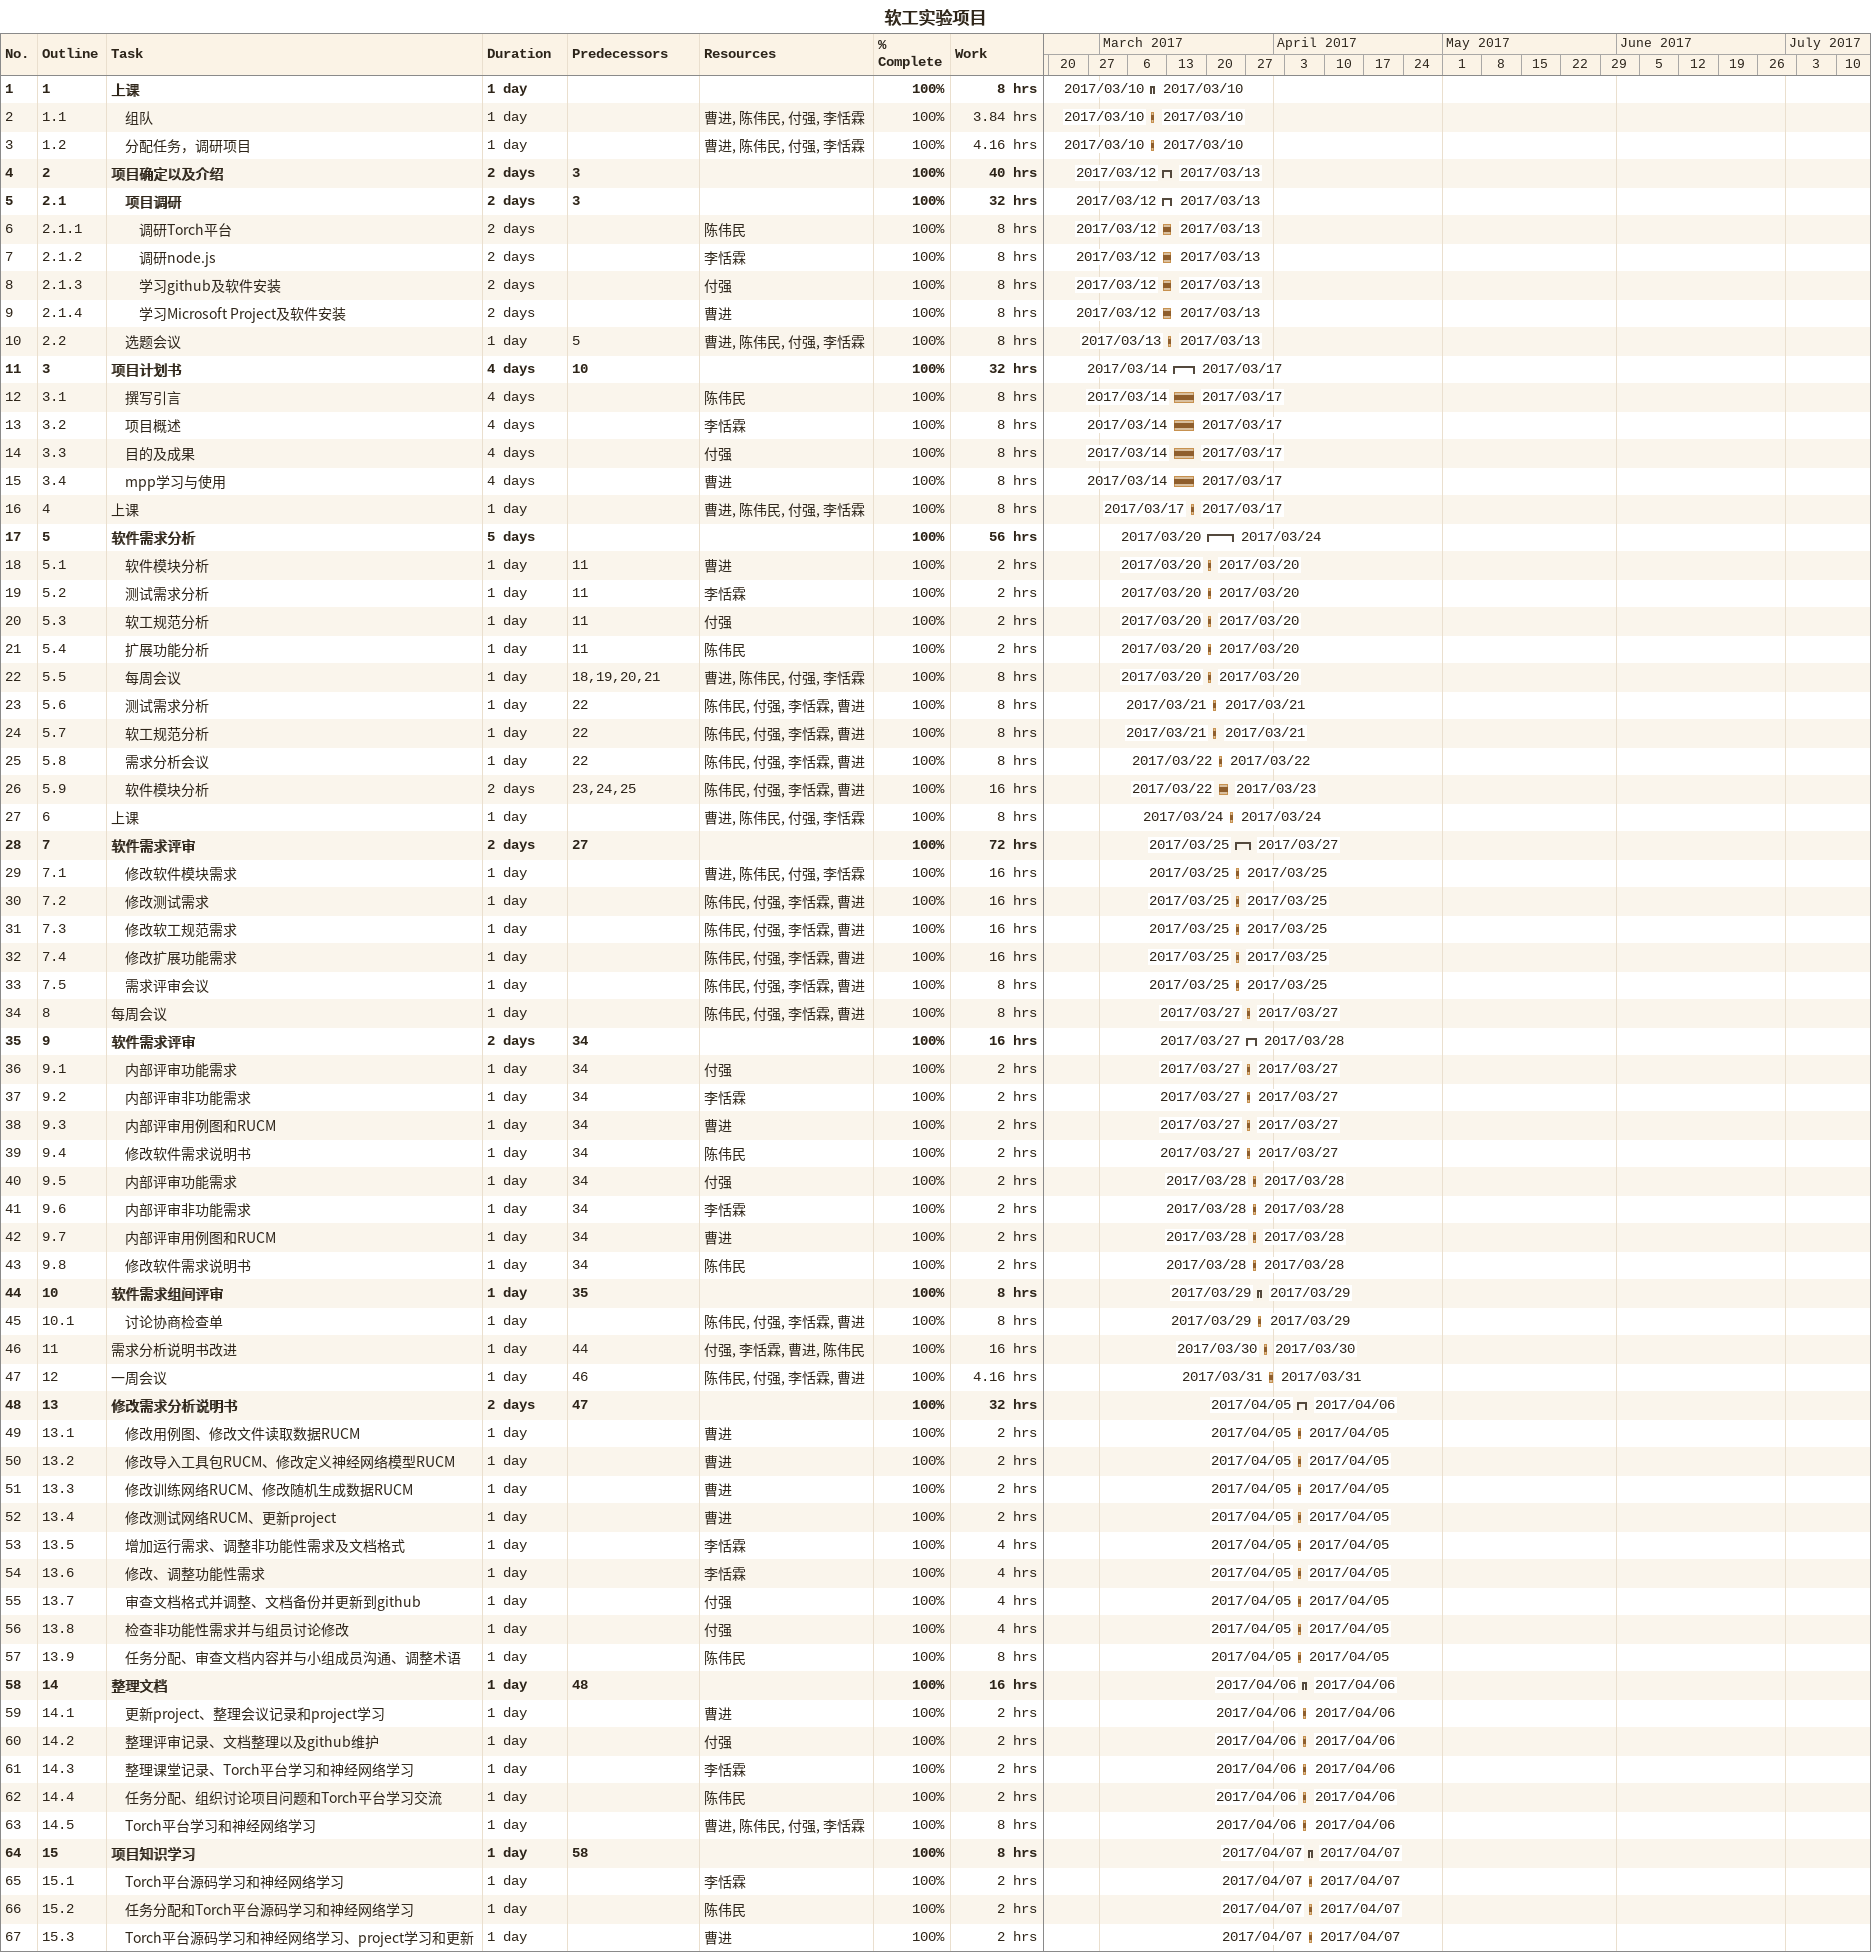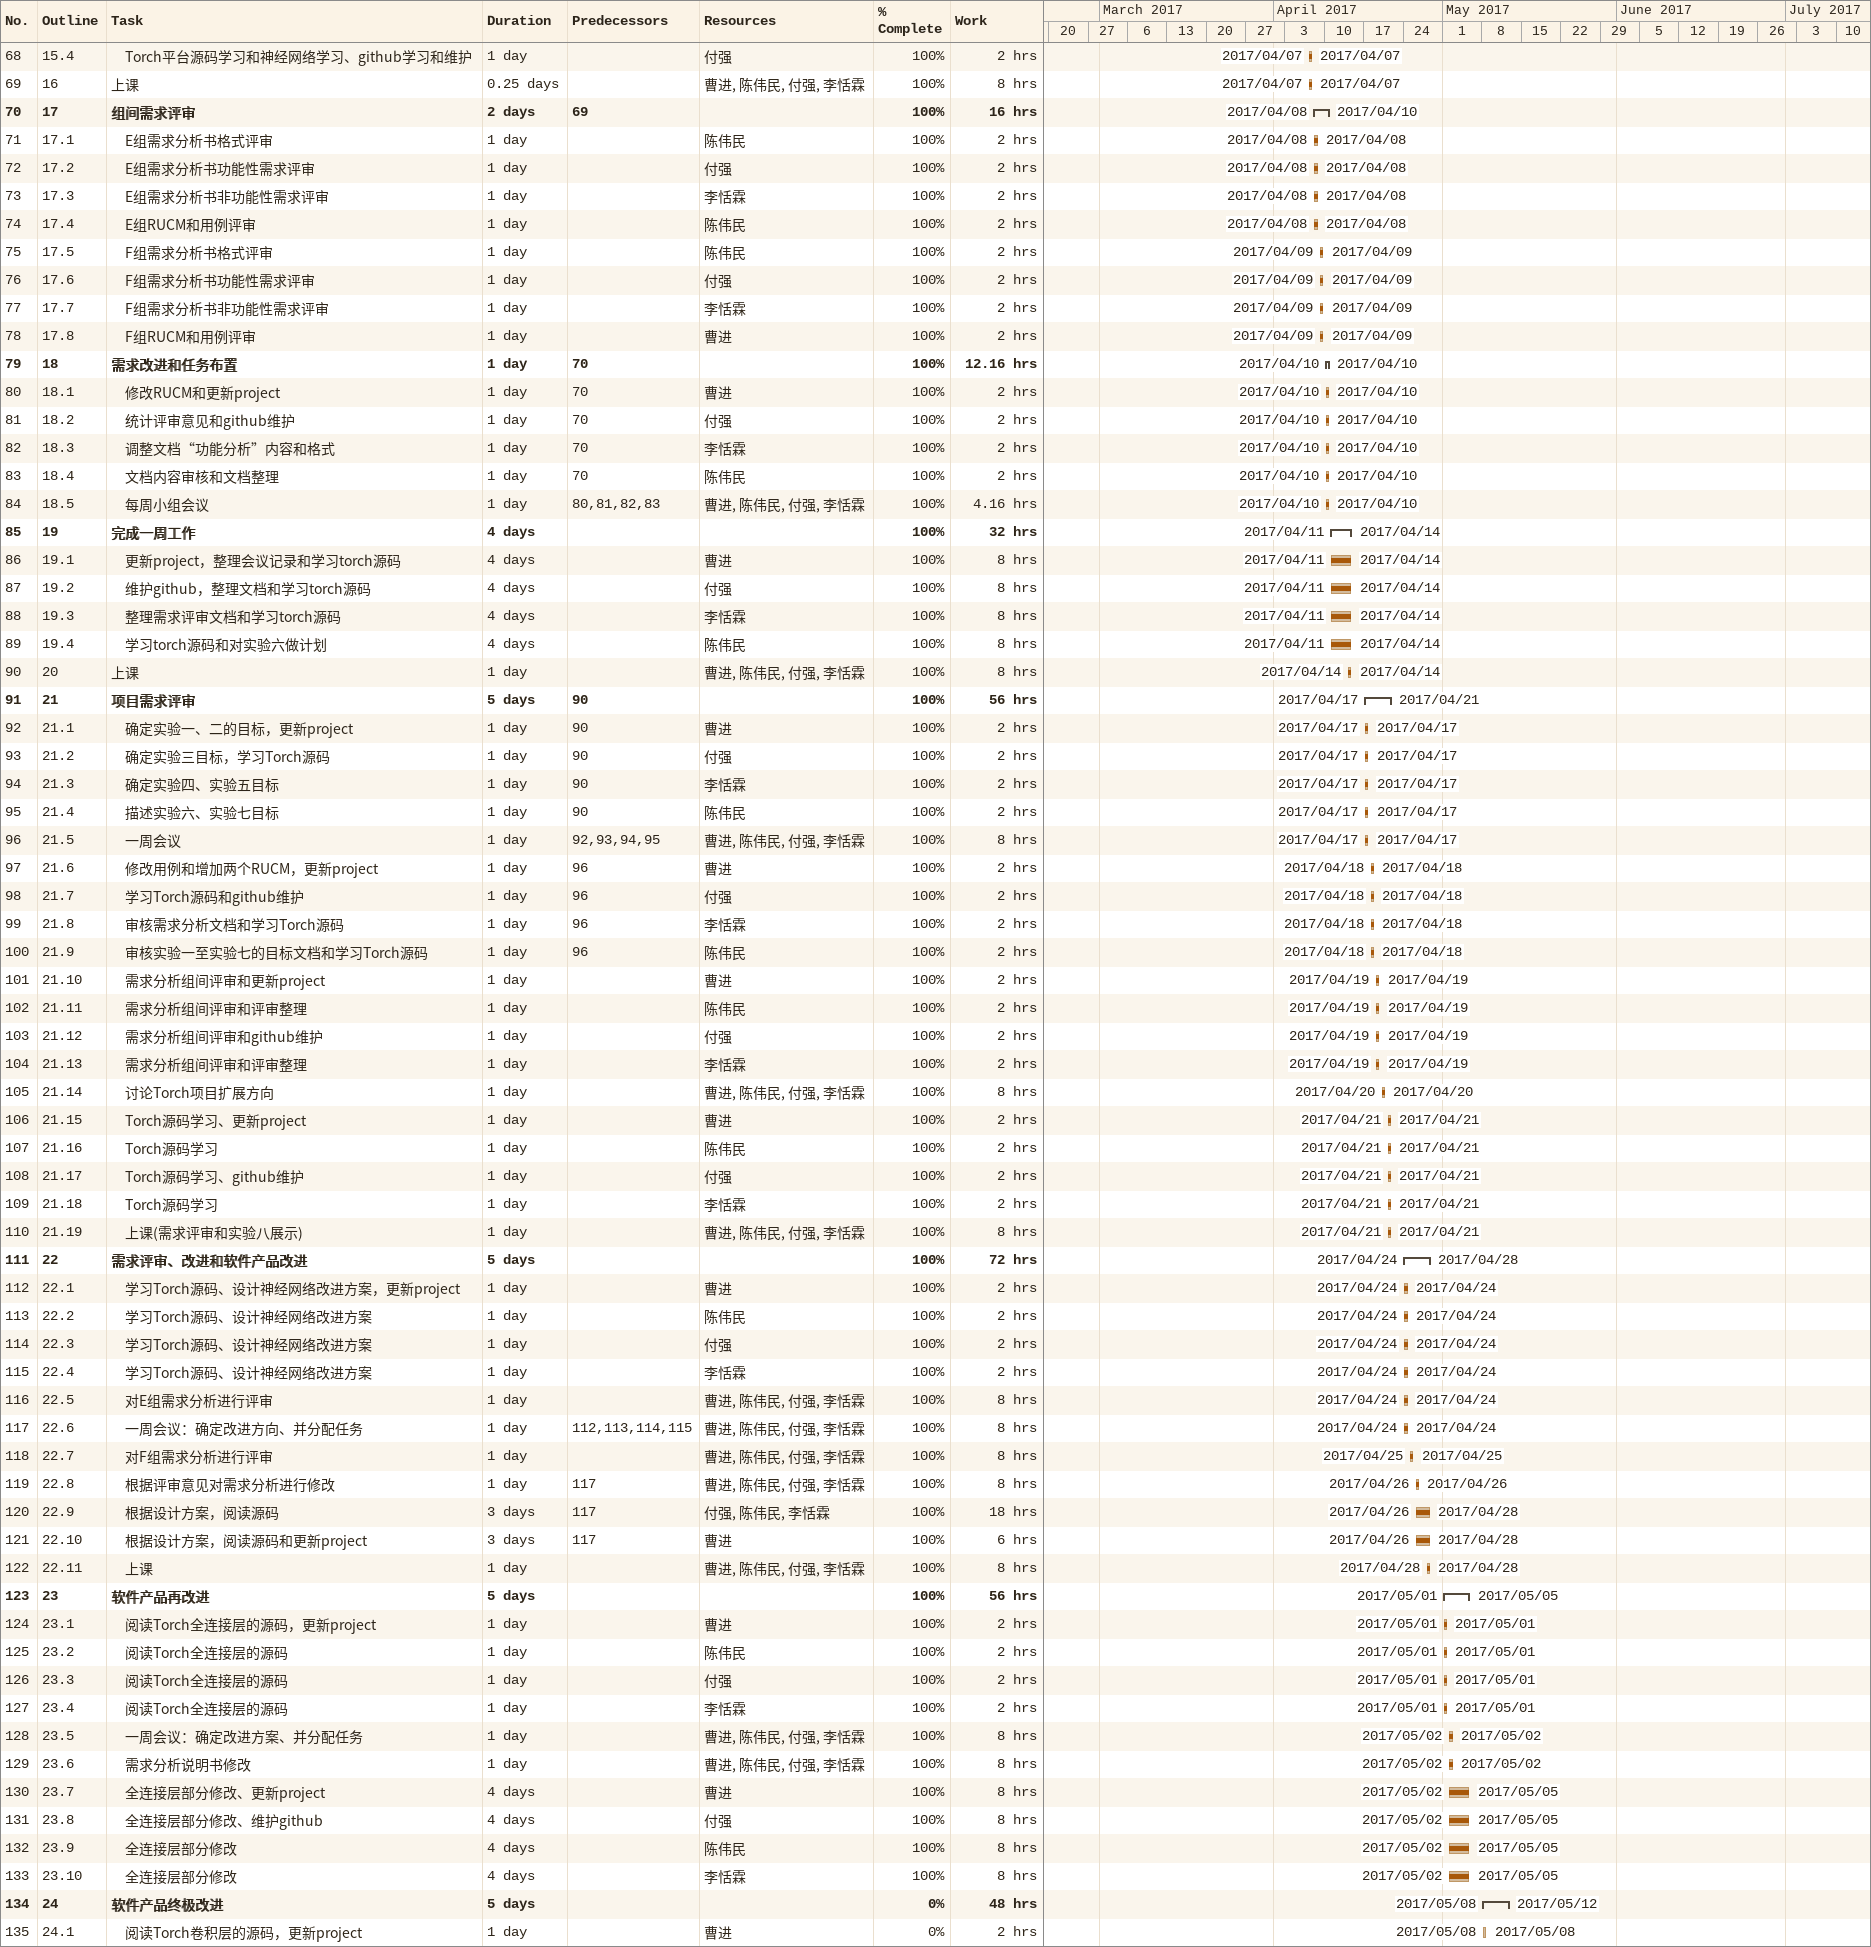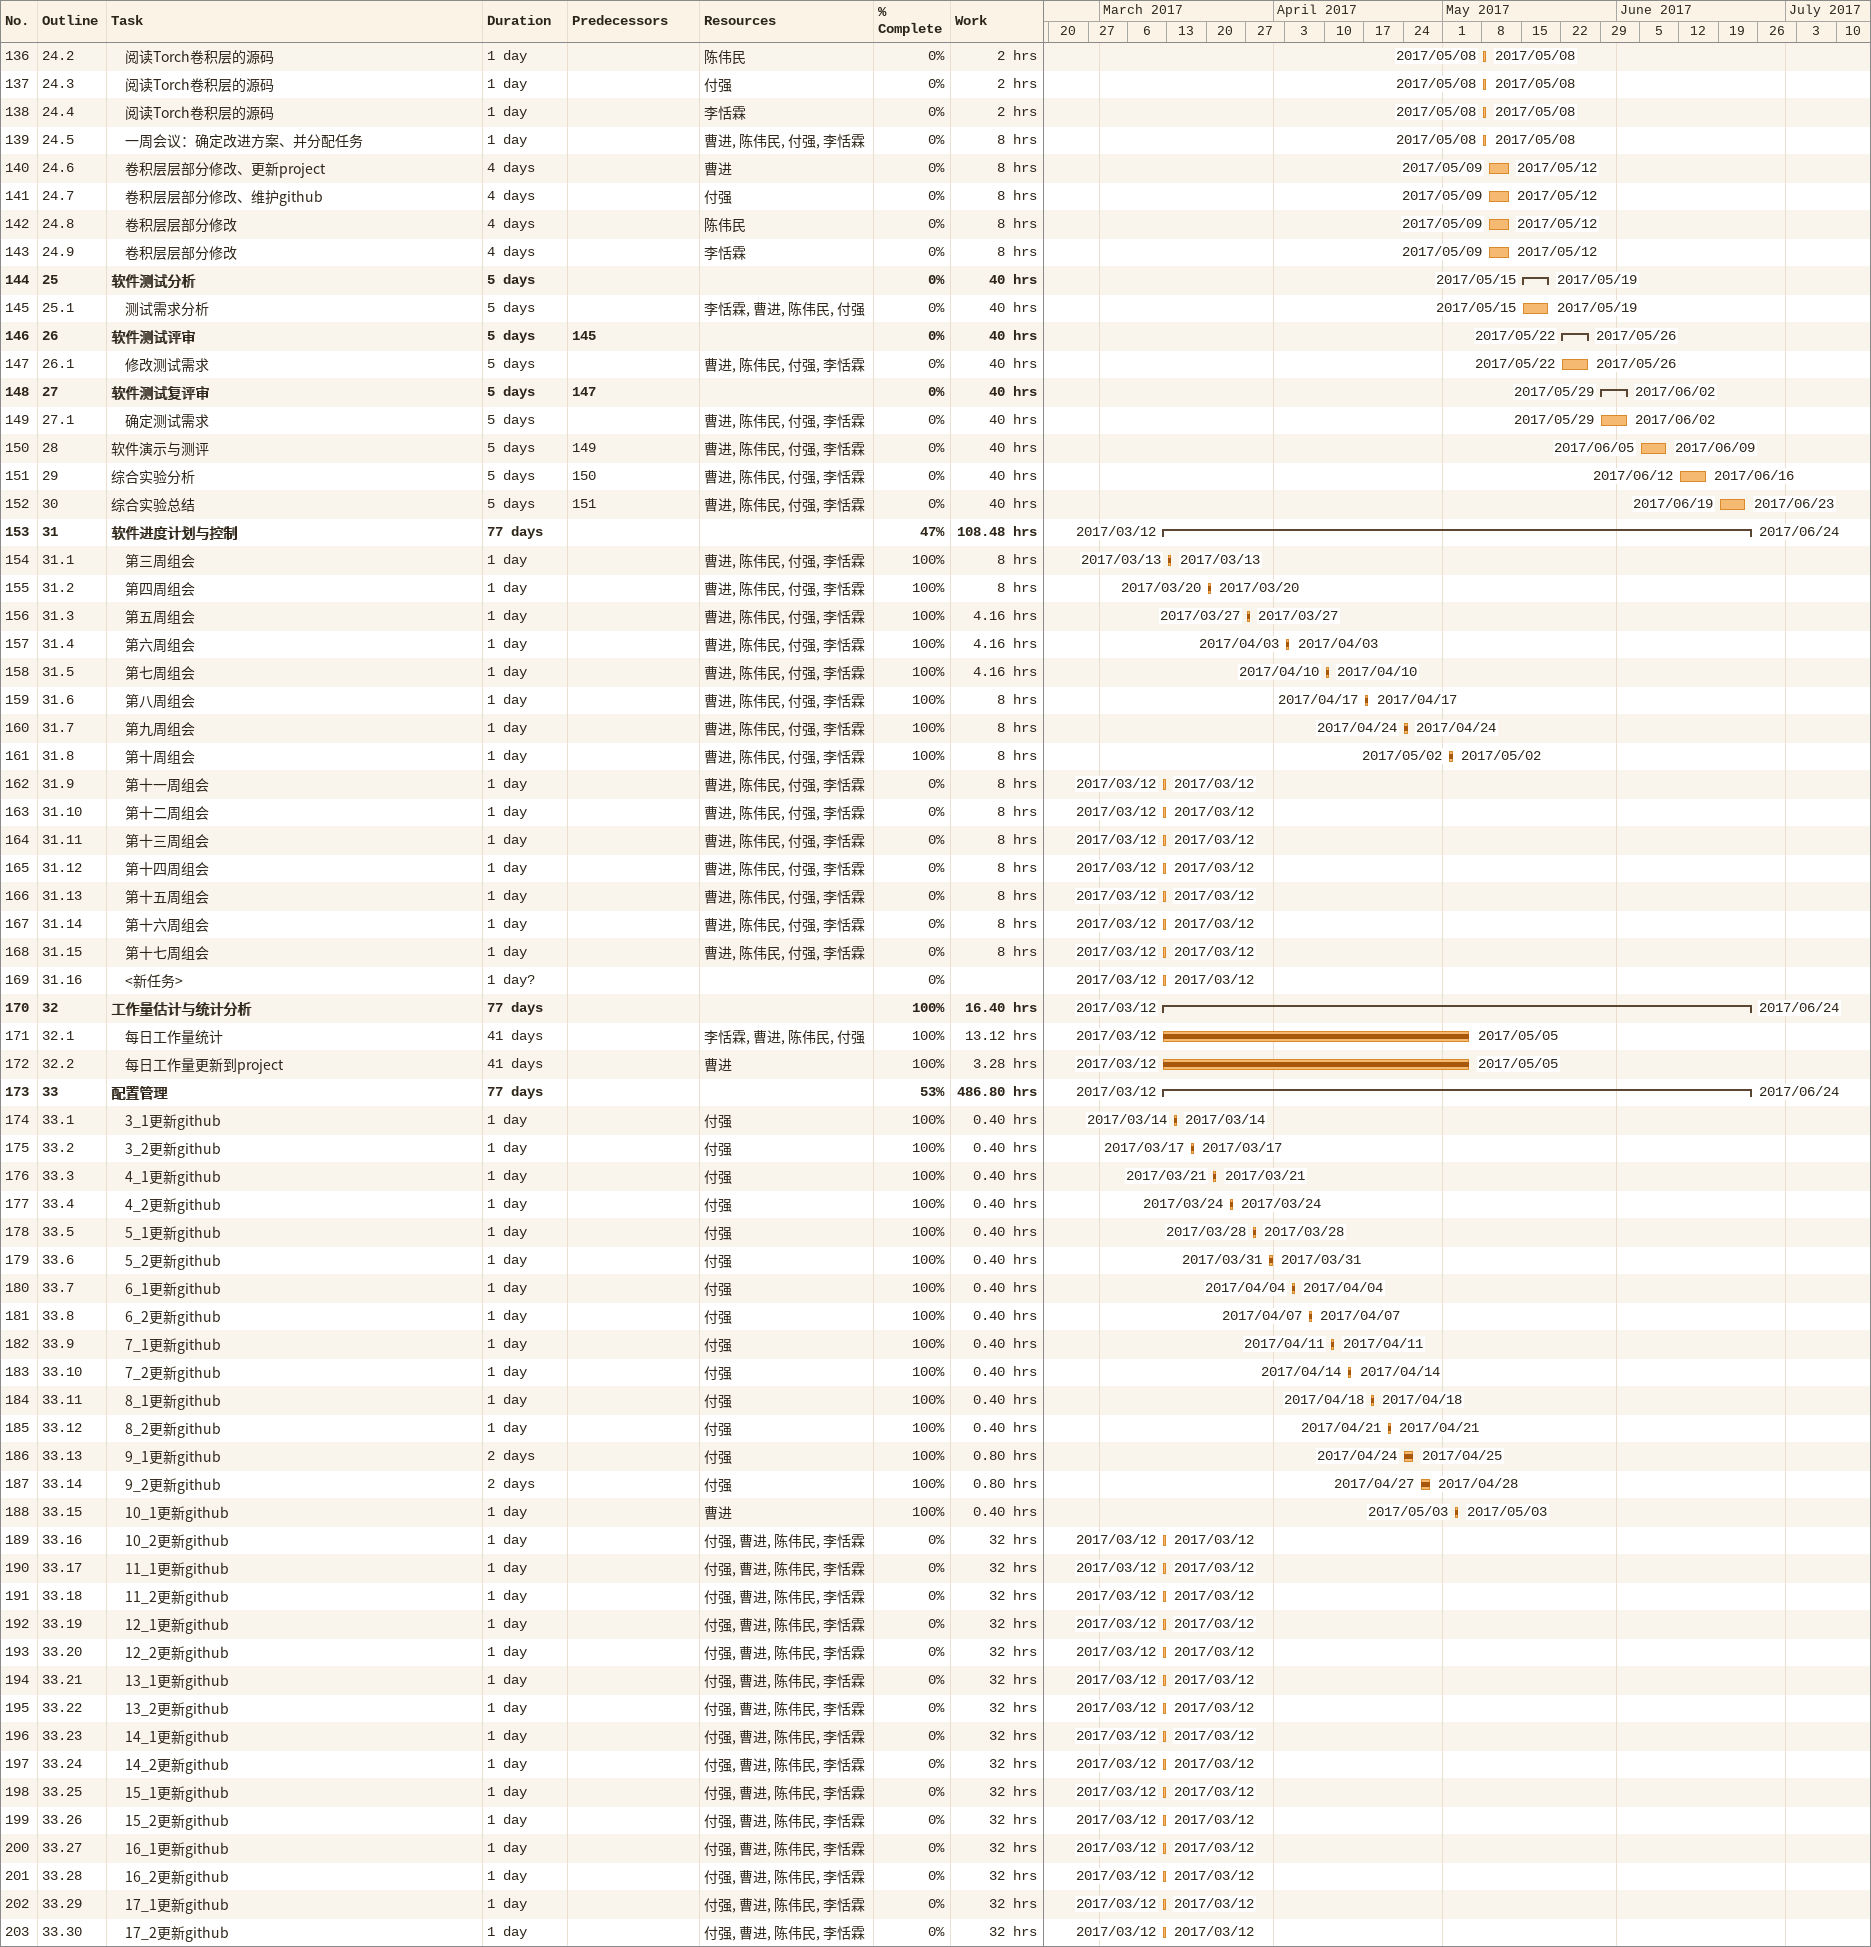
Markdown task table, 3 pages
软工实验项目

| ID | WBS | Task | Duration | Start | Finish | Predecessors | Resources | % complete | Work (h) |
|---|---|---|---|---|---|---|---|---|---|
| 1 | 1 | **上课** | 1d | 2017-03-10 | 2017-03-10 |  |  | 100 | 8 |
| 2 | 1.1 | 组队 | 1d | 2017-03-10 | 2017-03-10 |  | 曹进, 陈伟民, 付强, 李恬霖 | 100 | 3.84 |
| 3 | 1.2 | 分配任务，调研项目 | 1d | 2017-03-10 | 2017-03-10 |  | 曹进, 陈伟民, 付强, 李恬霖 | 100 | 4.16 |
| 4 | 2 | **项目确定以及介绍** | 2d | 2017-03-12 | 2017-03-13 | 3 |  | 100 | 40 |
| 5 | 2.1 | **项目调研** | 2d | 2017-03-12 | 2017-03-13 | 3 |  | 100 | 32 |
| 6 | 2.1.1 | 调研Torch平台 | 2d | 2017-03-12 | 2017-03-13 |  | 陈伟民 | 100 | 8 |
| 7 | 2.1.2 | 调研node.js | 2d | 2017-03-12 | 2017-03-13 |  | 李恬霖 | 100 | 8 |
| 8 | 2.1.3 | 学习github及软件安装 | 2d | 2017-03-12 | 2017-03-13 |  | 付强 | 100 | 8 |
| 9 | 2.1.4 | 学习Microsoft Project及软件安装 | 2d | 2017-03-12 | 2017-03-13 |  | 曹进 | 100 | 8 |
| 10 | 2.2 | 选题会议 | 1d | 2017-03-13 | 2017-03-13 | 5 | 曹进, 陈伟民, 付强, 李恬霖 | 100 | 8 |
| 11 | 3 | **项目计划书** | 4d | 2017-03-14 | 2017-03-17 | 10 |  | 100 | 32 |
| 12 | 3.1 | 撰写引言 | 4d | 2017-03-14 | 2017-03-17 |  | 陈伟民 | 100 | 8 |
| 13 | 3.2 | 项目概述 | 4d | 2017-03-14 | 2017-03-17 |  | 李恬霖 | 100 | 8 |
| 14 | 3.3 | 目的及成果 | 4d | 2017-03-14 | 2017-03-17 |  | 付强 | 100 | 8 |
| 15 | 3.4 | mpp学习与使用 | 4d | 2017-03-14 | 2017-03-17 |  | 曹进 | 100 | 8 |
| 16 | 4 | 上课 | 1d | 2017-03-17 | 2017-03-17 |  | 曹进, 陈伟民, 付强, 李恬霖 | 100 | 8 |
| 17 | 5 | **软件需求分析** | 5d | 2017-03-20 | 2017-03-24 |  |  | 100 | 56 |
| 18 | 5.1 | 软件模块分析 | 1d | 2017-03-20 | 2017-03-20 | 11 | 曹进 | 100 | 2 |
| 19 | 5.2 | 测试需求分析 | 1d | 2017-03-20 | 2017-03-20 | 11 | 李恬霖 | 100 | 2 |
| 20 | 5.3 | 软工规范分析 | 1d | 2017-03-20 | 2017-03-20 | 11 | 付强 | 100 | 2 |
| 21 | 5.4 | 扩展功能分析 | 1d | 2017-03-20 | 2017-03-20 | 11 | 陈伟民 | 100 | 2 |
| 22 | 5.5 | 每周会议 | 1d | 2017-03-20 | 2017-03-20 | 18, 19, 20, 21 | 曹进, 陈伟民, 付强, 李恬霖 | 100 | 8 |
| 23 | 5.6 | 测试需求分析 | 1d | 2017-03-21 | 2017-03-21 | 22 | 陈伟民, 付强, 李恬霖, 曹进 | 100 | 8 |
| 24 | 5.7 | 软工规范分析 | 1d | 2017-03-21 | 2017-03-21 | 22 | 陈伟民, 付强, 李恬霖, 曹进 | 100 | 8 |
| 25 | 5.8 | 需求分析会议 | 1d | 2017-03-22 | 2017-03-22 | 22 | 陈伟民, 付强, 李恬霖, 曹进 | 100 | 8 |
| 26 | 5.9 | 软件模块分析 | 2d | 2017-03-22 | 2017-03-23 | 23, 24, 25 | 陈伟民, 付强, 李恬霖, 曹进 | 100 | 16 |
| 27 | 6 | 上课 | 1d | 2017-03-24 | 2017-03-24 |  | 曹进, 陈伟民, 付强, 李恬霖 | 100 | 8 |
| 28 | 7 | **软件需求评审** | 2d | 2017-03-25 | 2017-03-27 | 27 |  | 100 | 72 |
| 29 | 7.1 | 修改软件模块需求 | 1d | 2017-03-25 | 2017-03-25 |  | 曹进, 陈伟民, 付强, 李恬霖 | 100 | 16 |
| 30 | 7.2 | 修改测试需求 | 1d | 2017-03-25 | 2017-03-25 |  | 陈伟民, 付强, 李恬霖, 曹进 | 100 | 16 |
| 31 | 7.3 | 修改软工规范需求 | 1d | 2017-03-25 | 2017-03-25 |  | 陈伟民, 付强, 李恬霖, 曹进 | 100 | 16 |
| 32 | 7.4 | 修改扩展功能需求 | 1d | 2017-03-25 | 2017-03-25 |  | 陈伟民, 付强, 李恬霖, 曹进 | 100 | 16 |
| 33 | 7.5 | 需求评审会议 | 1d | 2017-03-25 | 2017-03-25 |  | 陈伟民, 付强, 李恬霖, 曹进 | 100 | 8 |
| 34 | 8 | 每周会议 | 1d | 2017-03-27 | 2017-03-27 |  | 陈伟民, 付强, 李恬霖, 曹进 | 100 | 8 |
| 35 | 9 | **软件需求评审** | 2d | 2017-03-27 | 2017-03-28 | 34 |  | 100 | 16 |
| 36 | 9.1 | 内部评审功能需求 | 1d | 2017-03-27 | 2017-03-27 | 34 | 付强 | 100 | 2 |
| 37 | 9.2 | 内部评审非功能需求 | 1d | 2017-03-27 | 2017-03-27 | 34 | 李恬霖 | 100 | 2 |
| 38 | 9.3 | 内部评审用例图和RUCM | 1d | 2017-03-27 | 2017-03-27 | 34 | 曹进 | 100 | 2 |
| 39 | 9.4 | 修改软件需求说明书 | 1d | 2017-03-27 | 2017-03-27 | 34 | 陈伟民 | 100 | 2 |
| 40 | 9.5 | 内部评审功能需求 | 1d | 2017-03-28 | 2017-03-28 | 34 | 付强 | 100 | 2 |
| 41 | 9.6 | 内部评审非功能需求 | 1d | 2017-03-28 | 2017-03-28 | 34 | 李恬霖 | 100 | 2 |
| 42 | 9.7 | 内部评审用例图和RUCM | 1d | 2017-03-28 | 2017-03-28 | 34 | 曹进 | 100 | 2 |
| 43 | 9.8 | 修改软件需求说明书 | 1d | 2017-03-28 | 2017-03-28 | 34 | 陈伟民 | 100 | 2 |
| 44 | 10 | **软件需求组间评审** | 1d | 2017-03-29 | 2017-03-29 | 35 |  | 100 | 8 |
| 45 | 10.1 | 讨论协商检查单 | 1d | 2017-03-29 | 2017-03-29 |  | 陈伟民, 付强, 李恬霖, 曹进 | 100 | 8 |
| 46 | 11 | 需求分析说明书改进 | 1d | 2017-03-30 | 2017-03-30 | 44 | 付强, 李恬霖, 曹进, 陈伟民 | 100 | 16 |
| 47 | 12 | 一周会议 | 1d | 2017-03-31 | 2017-03-31 | 46 | 陈伟民, 付强, 李恬霖, 曹进 | 100 | 4.16 |
| 48 | 13 | **修改需求分析说明书** | 2d | 2017-04-05 | 2017-04-06 | 47 |  | 100 | 32 |
| 49 | 13.1 | 修改用例图、修改文件读取数据RUCM | 1d | 2017-04-05 | 2017-04-05 |  | 曹进 | 100 | 2 |
| 50 | 13.2 | 修改导入工具包RUCM、修改定义神经网络模型RUCM | 1d | 2017-04-05 | 2017-04-05 |  | 曹进 | 100 | 2 |
| 51 | 13.3 | 修改训练网络RUCM、修改随机生成数据RUCM | 1d | 2017-04-05 | 2017-04-05 |  | 曹进 | 100 | 2 |
| 52 | 13.4 | 修改测试网络RUCM、更新project | 1d | 2017-04-05 | 2017-04-05 |  | 曹进 | 100 | 2 |
| 53 | 13.5 | 增加运行需求、调整非功能性需求及文档格式 | 1d | 2017-04-05 | 2017-04-05 |  | 李恬霖 | 100 | 4 |
| 54 | 13.6 | 修改、调整功能性需求 | 1d | 2017-04-05 | 2017-04-05 |  | 李恬霖 | 100 | 4 |
| 55 | 13.7 | 审查文档格式并调整、文档备份并更新到github | 1d | 2017-04-05 | 2017-04-05 |  | 付强 | 100 | 4 |
| 56 | 13.8 | 检查非功能性需求并与组员讨论修改 | 1d | 2017-04-05 | 2017-04-05 |  | 付强 | 100 | 4 |
| 57 | 13.9 | 任务分配、审查文档内容并与小组成员沟通、调整术语 | 1d | 2017-04-05 | 2017-04-05 |  | 陈伟民 | 100 | 8 |
| 58 | 14 | **整理文档** | 1d | 2017-04-06 | 2017-04-06 | 48 |  | 100 | 16 |
| 59 | 14.1 | 更新project、整理会议记录和project学习 | 1d | 2017-04-06 | 2017-04-06 |  | 曹进 | 100 | 2 |
| 60 | 14.2 | 整理评审记录、文档整理以及github维护 | 1d | 2017-04-06 | 2017-04-06 |  | 付强 | 100 | 2 |
| 61 | 14.3 | 整理课堂记录、Torch平台学习和神经网络学习 | 1d | 2017-04-06 | 2017-04-06 |  | 李恬霖 | 100 | 2 |
| 62 | 14.4 | 任务分配、组织讨论项目问题和Torch平台学习交流 | 1d | 2017-04-06 | 2017-04-06 |  | 陈伟民 | 100 | 2 |
| 63 | 14.5 | Torch平台学习和神经网络学习 | 1d | 2017-04-06 | 2017-04-06 |  | 曹进, 陈伟民, 付强, 李恬霖 | 100 | 8 |
| 64 | 15 | **项目知识学习** | 1d | 2017-04-07 | 2017-04-07 | 58 |  | 100 | 8 |
| 65 | 15.1 | Torch平台源码学习和神经网络学习 | 1d | 2017-04-07 | 2017-04-07 |  | 李恬霖 | 100 | 2 |
| 66 | 15.2 | 任务分配和Torch平台源码学习和神经网络学习 | 1d | 2017-04-07 | 2017-04-07 |  | 陈伟民 | 100 | 2 |
| 67 | 15.3 | Torch平台源码学习和神经网络学习、project学习和更新 | 1d | 2017-04-07 | 2017-04-07 |  | 曹进 | 100 | 2 |
| 68 | 15.4 | Torch平台源码学习和神经网络学习、github学习和维护 | 1d | 2017-04-07 | 2017-04-07 |  | 付强 | 100 | 2 |
| 69 | 16 | 上课 | 0.25d | 2017-04-07 | 2017-04-07 |  | 曹进, 陈伟民, 付强, 李恬霖 | 100 | 8 |
| 70 | 17 | **组间需求评审** | 2d | 2017-04-08 | 2017-04-10 | 69 |  | 100 | 16 |
| 71 | 17.1 | E组需求分析书格式评审 | 1d | 2017-04-08 | 2017-04-08 |  | 陈伟民 | 100 | 2 |
| 72 | 17.2 | E组需求分析书功能性需求评审 | 1d | 2017-04-08 | 2017-04-08 |  | 付强 | 100 | 2 |
| 73 | 17.3 | E组需求分析书非功能性需求评审 | 1d | 2017-04-08 | 2017-04-08 |  | 李恬霖 | 100 | 2 |
| 74 | 17.4 | E组RUCM和用例评审 | 1d | 2017-04-08 | 2017-04-08 |  | 陈伟民 | 100 | 2 |
| 75 | 17.5 | F组需求分析书格式评审 | 1d | 2017-04-09 | 2017-04-09 |  | 陈伟民 | 100 | 2 |
| 76 | 17.6 | F组需求分析书功能性需求评审 | 1d | 2017-04-09 | 2017-04-09 |  | 付强 | 100 | 2 |
| 77 | 17.7 | F组需求分析书非功能性需求评审 | 1d | 2017-04-09 | 2017-04-09 |  | 李恬霖 | 100 | 2 |
| 78 | 17.8 | F组RUCM和用例评审 | 1d | 2017-04-09 | 2017-04-09 |  | 曹进 | 100 | 2 |
| 79 | 18 | **需求改进和任务布置** | 1d | 2017-04-10 | 2017-04-10 | 70 |  | 100 | 12.16 |
| 80 | 18.1 | 修改RUCM和更新project | 1d | 2017-04-10 | 2017-04-10 | 70 | 曹进 | 100 | 2 |
| 81 | 18.2 | 统计评审意见和github维护 | 1d | 2017-04-10 | 2017-04-10 | 70 | 付强 | 100 | 2 |
| 82 | 18.3 | 调整文档“功能分析”内容和格式 | 1d | 2017-04-10 | 2017-04-10 | 70 | 李恬霖 | 100 | 2 |
| 83 | 18.4 | 文档内容审核和文档整理 | 1d | 2017-04-10 | 2017-04-10 | 70 | 陈伟民 | 100 | 2 |
| 84 | 18.5 | 每周小组会议 | 1d | 2017-04-10 | 2017-04-10 | 80, 81, 82, 83 | 曹进, 陈伟民, 付强, 李恬霖 | 100 | 4.16 |
| 85 | 19 | **完成一周工作** | 4d | 2017-04-11 | 2017-04-14 |  |  | 100 | 32 |
| 86 | 19.1 | 更新project，整理会议记录和学习torch源码 | 4d | 2017-04-11 | 2017-04-14 |  | 曹进 | 100 | 8 |
| 87 | 19.2 | 维护github，整理文档和学习torch源码 | 4d | 2017-04-11 | 2017-04-14 |  | 付强 | 100 | 8 |
| 88 | 19.3 | 整理需求评审文档和学习torch源码 | 4d | 2017-04-11 | 2017-04-14 |  | 李恬霖 | 100 | 8 |
| 89 | 19.4 | 学习torch源码和对实验六做计划 | 4d | 2017-04-11 | 2017-04-14 |  | 陈伟民 | 100 | 8 |
| 90 | 20 | 上课 | 1d | 2017-04-14 | 2017-04-14 |  | 曹进, 陈伟民, 付强, 李恬霖 | 100 | 8 |
| 91 | 21 | **项目需求评审** | 5d | 2017-04-17 | 2017-04-21 | 90 |  | 100 | 56 |
| 92 | 21.1 | 确定实验一、二的目标，更新project | 1d | 2017-04-17 | 2017-04-17 | 90 | 曹进 | 100 | 2 |
| 93 | 21.2 | 确定实验三目标，学习Torch源码 | 1d | 2017-04-17 | 2017-04-17 | 90 | 付强 | 100 | 2 |
| 94 | 21.3 | 确定实验四、实验五目标 | 1d | 2017-04-17 | 2017-04-17 | 90 | 李恬霖 | 100 | 2 |
| 95 | 21.4 | 描述实验六、实验七目标 | 1d | 2017-04-17 | 2017-04-17 | 90 | 陈伟民 | 100 | 2 |
| 96 | 21.5 | 一周会议 | 1d | 2017-04-17 | 2017-04-17 | 92, 93, 94, 95 | 曹进, 陈伟民, 付强, 李恬霖 | 100 | 8 |
| 97 | 21.6 | 修改用例和增加两个RUCM，更新project | 1d | 2017-04-18 | 2017-04-18 | 96 | 曹进 | 100 | 2 |
| 98 | 21.7 | 学习Torch源码和github维护 | 1d | 2017-04-18 | 2017-04-18 | 96 | 付强 | 100 | 2 |
| 99 | 21.8 | 审核需求分析文档和学习Torch源码 | 1d | 2017-04-18 | 2017-04-18 | 96 | 李恬霖 | 100 | 2 |
| 100 | 21.9 | 审核实验一至实验七的目标文档和学习Torch源码 | 1d | 2017-04-18 | 2017-04-18 | 96 | 陈伟民 | 100 | 2 |
| 101 | 21.10 | 需求分析组间评审和更新project | 1d | 2017-04-19 | 2017-04-19 |  | 曹进 | 100 | 2 |
| 102 | 21.11 | 需求分析组间评审和评审整理 | 1d | 2017-04-19 | 2017-04-19 |  | 陈伟民 | 100 | 2 |
| 103 | 21.12 | 需求分析组间评审和github维护 | 1d | 2017-04-19 | 2017-04-19 |  | 付强 | 100 | 2 |
| 104 | 21.13 | 需求分析组间评审和评审整理 | 1d | 2017-04-19 | 2017-04-19 |  | 李恬霖 | 100 | 2 |
| 105 | 21.14 | 讨论Torch项目扩展方向 | 1d | 2017-04-20 | 2017-04-20 |  | 曹进, 陈伟民, 付强, 李恬霖 | 100 | 8 |
| 106 | 21.15 | Torch源码学习、更新project | 1d | 2017-04-21 | 2017-04-21 |  | 曹进 | 100 | 2 |
| 107 | 21.16 | Torch源码学习 | 1d | 2017-04-21 | 2017-04-21 |  | 陈伟民 | 100 | 2 |
| 108 | 21.17 | Torch源码学习、github维护 | 1d | 2017-04-21 | 2017-04-21 |  | 付强 | 100 | 2 |
| 109 | 21.18 | Torch源码学习 | 1d | 2017-04-21 | 2017-04-21 |  | 李恬霖 | 100 | 2 |
| 110 | 21.19 | 上课(需求评审和实验八展示) | 1d | 2017-04-21 | 2017-04-21 |  | 曹进, 陈伟民, 付强, 李恬霖 | 100 | 8 |
| 111 | 22 | **需求评审、改进和软件产品改进** | 5d | 2017-04-24 | 2017-04-28 |  |  | 100 | 72 |
| 112 | 22.1 | 学习Torch源码、设计神经网络改进方案，更新project | 1d | 2017-04-24 | 2017-04-24 |  | 曹进 | 100 | 2 |
| 113 | 22.2 | 学习Torch源码、设计神经网络改进方案 | 1d | 2017-04-24 | 2017-04-24 |  | 陈伟民 | 100 | 2 |
| 114 | 22.3 | 学习Torch源码、设计神经网络改进方案 | 1d | 2017-04-24 | 2017-04-24 |  | 付强 | 100 | 2 |
| 115 | 22.4 | 学习Torch源码、设计神经网络改进方案 | 1d | 2017-04-24 | 2017-04-24 |  | 李恬霖 | 100 | 2 |
| 116 | 22.5 | 对E组需求分析进行评审 | 1d | 2017-04-24 | 2017-04-24 |  | 曹进, 陈伟民, 付强, 李恬霖 | 100 | 8 |
| 117 | 22.6 | 一周会议：确定改进方向、并分配任务 | 1d | 2017-04-24 | 2017-04-24 | 112, 113, 114, 115 | 曹进, 陈伟民, 付强, 李恬霖 | 100 | 8 |
| 118 | 22.7 | 对F组需求分析进行评审 | 1d | 2017-04-25 | 2017-04-25 |  | 曹进, 陈伟民, 付强, 李恬霖 | 100 | 8 |
| 119 | 22.8 | 根据评审意见对需求分析进行修改 | 1d | 2017-04-26 | 2017-04-26 | 117 | 曹进, 陈伟民, 付强, 李恬霖 | 100 | 8 |
| 120 | 22.9 | 根据设计方案，阅读源码 | 3d | 2017-04-26 | 2017-04-28 | 117 | 付强, 陈伟民, 李恬霖 | 100 | 18 |
| 121 | 22.10 | 根据设计方案，阅读源码和更新project | 3d | 2017-04-26 | 2017-04-28 | 117 | 曹进 | 100 | 6 |
| 122 | 22.11 | 上课 | 1d | 2017-04-28 | 2017-04-28 |  | 曹进, 陈伟民, 付强, 李恬霖 | 100 | 8 |
| 123 | 23 | **软件产品再改进** | 5d | 2017-05-01 | 2017-05-05 |  |  | 100 | 56 |
| 124 | 23.1 | 阅读Torch全连接层的源码，更新project | 1d | 2017-05-01 | 2017-05-01 |  | 曹进 | 100 | 2 |
| 125 | 23.2 | 阅读Torch全连接层的源码 | 1d | 2017-05-01 | 2017-05-01 |  | 陈伟民 | 100 | 2 |
| 126 | 23.3 | 阅读Torch全连接层的源码 | 1d | 2017-05-01 | 2017-05-01 |  | 付强 | 100 | 2 |
| 127 | 23.4 | 阅读Torch全连接层的源码 | 1d | 2017-05-01 | 2017-05-01 |  | 李恬霖 | 100 | 2 |
| 128 | 23.5 | 一周会议：确定改进方案、并分配任务 | 1d | 2017-05-02 | 2017-05-02 |  | 曹进, 陈伟民, 付强, 李恬霖 | 100 | 8 |
| 129 | 23.6 | 需求分析说明书修改 | 1d | 2017-05-02 | 2017-05-02 |  | 曹进, 陈伟民, 付强, 李恬霖 | 100 | 8 |
| 130 | 23.7 | 全连接层部分修改、更新project | 4d | 2017-05-02 | 2017-05-05 |  | 曹进 | 100 | 8 |
| 131 | 23.8 | 全连接层部分修改、维护github | 4d | 2017-05-02 | 2017-05-05 |  | 付强 | 100 | 8 |
| 132 | 23.9 | 全连接层部分修改 | 4d | 2017-05-02 | 2017-05-05 |  | 陈伟民 | 100 | 8 |
| 133 | 23.10 | 全连接层部分修改 | 4d | 2017-05-02 | 2017-05-05 |  | 李恬霖 | 100 | 8 |
| 134 | 24 | **软件产品终极改进** | 5d | 2017-05-08 | 2017-05-12 |  |  | 0 | 48 |
| 135 | 24.1 | 阅读Torch卷积层的源码，更新project | 1d | 2017-05-08 | 2017-05-08 |  | 曹进 | 0 | 2 |
| 136 | 24.2 | 阅读Torch卷积层的源码 | 1d | 2017-05-08 | 2017-05-08 |  | 陈伟民 | 0 | 2 |
| 137 | 24.3 | 阅读Torch卷积层的源码 | 1d | 2017-05-08 | 2017-05-08 |  | 付强 | 0 | 2 |
| 138 | 24.4 | 阅读Torch卷积层的源码 | 1d | 2017-05-08 | 2017-05-08 |  | 李恬霖 | 0 | 2 |
| 139 | 24.5 | 一周会议：确定改进方案、并分配任务 | 1d | 2017-05-08 | 2017-05-08 |  | 曹进, 陈伟民, 付强, 李恬霖 | 0 | 8 |
| 140 | 24.6 | 卷积层层部分修改、更新project | 4d | 2017-05-09 | 2017-05-12 |  | 曹进 | 0 | 8 |
| 141 | 24.7 | 卷积层层部分修改、维护github | 4d | 2017-05-09 | 2017-05-12 |  | 付强 | 0 | 8 |
| 142 | 24.8 | 卷积层层部分修改 | 4d | 2017-05-09 | 2017-05-12 |  | 陈伟民 | 0 | 8 |
| 143 | 24.9 | 卷积层层部分修改 | 4d | 2017-05-09 | 2017-05-12 |  | 李恬霖 | 0 | 8 |
| 144 | 25 | **软件测试分析** | 5d | 2017-05-15 | 2017-05-19 |  |  | 0 | 40 |
| 145 | 25.1 | 测试需求分析 | 5d | 2017-05-15 | 2017-05-19 |  | 李恬霖, 曹进, 陈伟民, 付强 | 0 | 40 |
| 146 | 26 | **软件测试评审** | 5d | 2017-05-22 | 2017-05-26 | 145 |  | 0 | 40 |
| 147 | 26.1 | 修改测试需求 | 5d | 2017-05-22 | 2017-05-26 |  | 曹进, 陈伟民, 付强, 李恬霖 | 0 | 40 |
| 148 | 27 | **软件测试复评审** | 5d | 2017-05-29 | 2017-06-02 | 147 |  | 0 | 40 |
| 149 | 27.1 | 确定测试需求 | 5d | 2017-05-29 | 2017-06-02 |  | 曹进, 陈伟民, 付强, 李恬霖 | 0 | 40 |
| 150 | 28 | 软件演示与测评 | 5d | 2017-06-05 | 2017-06-09 | 149 | 曹进, 陈伟民, 付强, 李恬霖 | 0 | 40 |
| 151 | 29 | 综合实验分析 | 5d | 2017-06-12 | 2017-06-16 | 150 | 曹进, 陈伟民, 付强, 李恬霖 | 0 | 40 |
| 152 | 30 | 综合实验总结 | 5d | 2017-06-19 | 2017-06-23 | 151 | 曹进, 陈伟民, 付强, 李恬霖 | 0 | 40 |
| 153 | 31 | **软件进度计划与控制** | 77d | 2017-03-12 | 2017-06-24 |  |  | 47 | 108.48 |
| 154 | 31.1 | 第三周组会 | 1d | 2017-03-13 | 2017-03-13 |  | 曹进, 陈伟民, 付强, 李恬霖 | 100 | 8 |
| 155 | 31.2 | 第四周组会 | 1d | 2017-03-20 | 2017-03-20 |  | 曹进, 陈伟民, 付强, 李恬霖 | 100 | 8 |
| 156 | 31.3 | 第五周组会 | 1d | 2017-03-27 | 2017-03-27 |  | 曹进, 陈伟民, 付强, 李恬霖 | 100 | 4.16 |
| 157 | 31.4 | 第六周组会 | 1d | 2017-04-03 | 2017-04-03 |  | 曹进, 陈伟民, 付强, 李恬霖 | 100 | 4.16 |
| 158 | 31.5 | 第七周组会 | 1d | 2017-04-10 | 2017-04-10 |  | 曹进, 陈伟民, 付强, 李恬霖 | 100 | 4.16 |
| 159 | 31.6 | 第八周组会 | 1d | 2017-04-17 | 2017-04-17 |  | 曹进, 陈伟民, 付强, 李恬霖 | 100 | 8 |
| 160 | 31.7 | 第九周组会 | 1d | 2017-04-24 | 2017-04-24 |  | 曹进, 陈伟民, 付强, 李恬霖 | 100 | 8 |
| 161 | 31.8 | 第十周组会 | 1d | 2017-05-02 | 2017-05-02 |  | 曹进, 陈伟民, 付强, 李恬霖 | 100 | 8 |
| 162 | 31.9 | 第十一周组会 | 1d | 2017-03-12 | 2017-03-12 |  | 曹进, 陈伟民, 付强, 李恬霖 | 0 | 8 |
| 163 | 31.10 | 第十二周组会 | 1d | 2017-03-12 | 2017-03-12 |  | 曹进, 陈伟民, 付强, 李恬霖 | 0 | 8 |
| 164 | 31.11 | 第十三周组会 | 1d | 2017-03-12 | 2017-03-12 |  | 曹进, 陈伟民, 付强, 李恬霖 | 0 | 8 |
| 165 | 31.12 | 第十四周组会 | 1d | 2017-03-12 | 2017-03-12 |  | 曹进, 陈伟民, 付强, 李恬霖 | 0 | 8 |
| 166 | 31.13 | 第十五周组会 | 1d | 2017-03-12 | 2017-03-12 |  | 曹进, 陈伟民, 付强, 李恬霖 | 0 | 8 |
| 167 | 31.14 | 第十六周组会 | 1d | 2017-03-12 | 2017-03-12 |  | 曹进, 陈伟民, 付强, 李恬霖 | 0 | 8 |
| 168 | 31.15 | 第十七周组会 | 1d | 2017-03-12 | 2017-03-12 |  | 曹进, 陈伟民, 付强, 李恬霖 | 0 | 8 |
| 169 | 31.16 | <新任务> | 1d? | 2017-03-12 | 2017-03-12 |  |  | 0 |  |
| 170 | 32 | **工作量估计与统计分析** | 77d | 2017-03-12 | 2017-06-24 |  |  | 100 | 16.40 |
| 171 | 32.1 | 每日工作量统计 | 41d | 2017-03-12 | 2017-05-05 |  | 李恬霖, 曹进, 陈伟民, 付强 | 100 | 13.12 |
| 172 | 32.2 | 每日工作量更新到project | 41d | 2017-03-12 | 2017-05-05 |  | 曹进 | 100 | 3.28 |
| 173 | 33 | **配置管理** | 77d | 2017-03-12 | 2017-06-24 |  |  | 53 | 486.80 |
| 174 | 33.1 | 3_1更新github | 1d | 2017-03-14 | 2017-03-14 |  | 付强 | 100 | 0.40 |
| 175 | 33.2 | 3_2更新github | 1d | 2017-03-17 | 2017-03-17 |  | 付强 | 100 | 0.40 |
| 176 | 33.3 | 4_1更新github | 1d | 2017-03-21 | 2017-03-21 |  | 付强 | 100 | 0.40 |
| 177 | 33.4 | 4_2更新github | 1d | 2017-03-24 | 2017-03-24 |  | 付强 | 100 | 0.40 |
| 178 | 33.5 | 5_1更新github | 1d | 2017-03-28 | 2017-03-28 |  | 付强 | 100 | 0.40 |
| 179 | 33.6 | 5_2更新github | 1d | 2017-03-31 | 2017-03-31 |  | 付强 | 100 | 0.40 |
| 180 | 33.7 | 6_1更新github | 1d | 2017-04-04 | 2017-04-04 |  | 付强 | 100 | 0.40 |
| 181 | 33.8 | 6_2更新github | 1d | 2017-04-07 | 2017-04-07 |  | 付强 | 100 | 0.40 |
| 182 | 33.9 | 7_1更新github | 1d | 2017-04-11 | 2017-04-11 |  | 付强 | 100 | 0.40 |
| 183 | 33.10 | 7_2更新github | 1d | 2017-04-14 | 2017-04-14 |  | 付强 | 100 | 0.40 |
| 184 | 33.11 | 8_1更新github | 1d | 2017-04-18 | 2017-04-18 |  | 付强 | 100 | 0.40 |
| 185 | 33.12 | 8_2更新github | 1d | 2017-04-21 | 2017-04-21 |  | 付强 | 100 | 0.40 |
| 186 | 33.13 | 9_1更新github | 2d | 2017-04-24 | 2017-04-25 |  | 付强 | 100 | 0.80 |
| 187 | 33.14 | 9_2更新github | 2d | 2017-04-27 | 2017-04-28 |  | 付强 | 100 | 0.80 |
| 188 | 33.15 | 10_1更新github | 1d | 2017-05-03 | 2017-05-03 |  | 曹进 | 100 | 0.40 |
| 189 | 33.16 | 10_2更新github | 1d | 2017-03-12 | 2017-03-12 |  | 付强, 曹进, 陈伟民, 李恬霖 | 0 | 32 |
| 190 | 33.17 | 11_1更新github | 1d | 2017-03-12 | 2017-03-12 |  | 付强, 曹进, 陈伟民, 李恬霖 | 0 | 32 |
| 191 | 33.18 | 11_2更新github | 1d | 2017-03-12 | 2017-03-12 |  | 付强, 曹进, 陈伟民, 李恬霖 | 0 | 32 |
| 192 | 33.19 | 12_1更新github | 1d | 2017-03-12 | 2017-03-12 |  | 付强, 曹进, 陈伟民, 李恬霖 | 0 | 32 |
| 193 | 33.20 | 12_2更新github | 1d | 2017-03-12 | 2017-03-12 |  | 付强, 曹进, 陈伟民, 李恬霖 | 0 | 32 |
| 194 | 33.21 | 13_1更新github | 1d | 2017-03-12 | 2017-03-12 |  | 付强, 曹进, 陈伟民, 李恬霖 | 0 | 32 |
| 195 | 33.22 | 13_2更新github | 1d | 2017-03-12 | 2017-03-12 |  | 付强, 曹进, 陈伟民, 李恬霖 | 0 | 32 |
| 196 | 33.23 | 14_1更新github | 1d | 2017-03-12 | 2017-03-12 |  | 付强, 曹进, 陈伟民, 李恬霖 | 0 | 32 |
| 197 | 33.24 | 14_2更新github | 1d | 2017-03-12 | 2017-03-12 |  | 付强, 曹进, 陈伟民, 李恬霖 | 0 | 32 |
| 198 | 33.25 | 15_1更新github | 1d | 2017-03-12 | 2017-03-12 |  | 付强, 曹进, 陈伟民, 李恬霖 | 0 | 32 |
| 199 | 33.26 | 15_2更新github | 1d | 2017-03-12 | 2017-03-12 |  | 付强, 曹进, 陈伟民, 李恬霖 | 0 | 32 |
| 200 | 33.27 | 16_1更新github | 1d | 2017-03-12 | 2017-03-12 |  | 付强, 曹进, 陈伟民, 李恬霖 | 0 | 32 |
| 201 | 33.28 | 16_2更新github | 1d | 2017-03-12 | 2017-03-12 |  | 付强, 曹进, 陈伟民, 李恬霖 | 0 | 32 |
| 202 | 33.29 | 17_1更新github | 1d | 2017-03-12 | 2017-03-12 |  | 付强, 曹进, 陈伟民, 李恬霖 | 0 | 32 |
| 203 | 33.30 | 17_2更新github | 1d | 2017-03-12 | 2017-03-12 |  | 付强, 曹进, 陈伟民, 李恬霖 | 0 | 32 |
